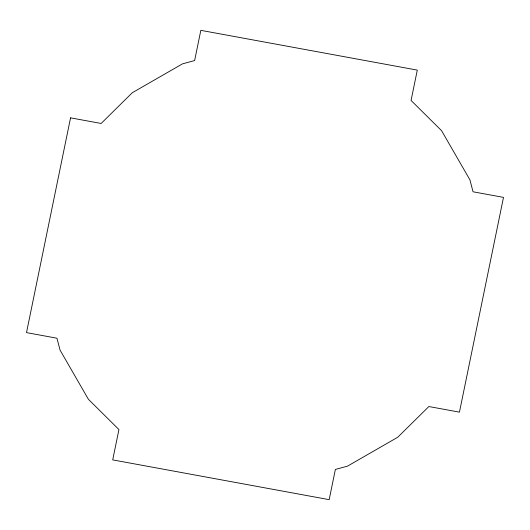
<?xml version="1.0" encoding="UTF-8"?>
<svg xmlns="http://www.w3.org/2000/svg" width="530" height="530" viewBox="0 0 530 530"><rect width="100%" height="100%" fill="white"/><g stroke="black" fill="none" stroke-linecap="round" stroke-linejoin="round"><path stroke-width="0.79" d="M70.556 117.845L26.5 332.621L56.955 338.213L60.076 350.151L88.417 399.309L118.932 429.552L112.704 459.888L329.176 499.658L335.377 469.441L347.508 466.142L397.732 437.25L428.863 406.536L459.444 412.154L503.5 197.379L473.045 191.787L469.925 179.849L441.583 130.691L411.068 100.448L417.296 70.112L200.824 30.342L194.623 60.559L182.492 63.858L132.268 92.75L101.137 123.464L70.556 117.845"/></g></svg>
